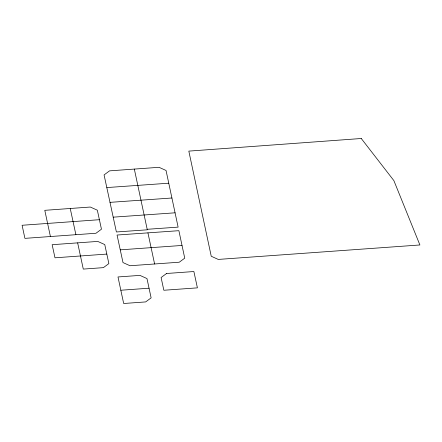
<?xml version="1.0" encoding="UTF-8"?>
<svg xmlns="http://www.w3.org/2000/svg" width="442" height="442" viewBox="0 0 442 442"><rect width="100%" height="100%" fill="white"/><g stroke="black" fill="none" stroke-linecap="round" stroke-linejoin="round"><path stroke-width="0.66" d="M99.406 219.702L22.1 225.271L24.907 238.36L95.98 233.254L101.456 229.205L97.339 210.193L90.312 207.038L44.786 210.326L50.416 236.531M120.252 249.852L182.021 245.448L184.739 258.156L179.264 262.216L130.025 265.741L122.998 262.576L117.053 235.039L178.888 230.685L182.021 245.448M106.82 254.078L54.985 257.808L52.15 244.702L97.754 241.415L104.765 244.575L108.87 263.592L103.395 267.642L83.289 269.09L77.648 242.862M120.821 290.234L123.677 303.499L145.65 301.919L151.125 297.875L146.971 278.554L139.932 275.388L117.997 276.957L120.821 290.234L149.048 288.212M168.761 183.203L166.043 170.468L159.032 167.308L109.539 170.861L104.074 174.922L106.809 187.574L168.761 183.203L178.12 227.122L147.186 229.299M171.91 198.005L110.003 202.359L106.809 187.574M175.071 212.812L113.191 217.166M70.234 208.486L75.897 234.696M110.003 202.359L116.39 231.978L147.297 229.807L134.329 169.082M147.937 232.868L154.601 263.985M166.573 273.488L161.098 277.532L163.838 290.256L197.408 287.858L193.883 271.532L166.573 273.488M361.263 138.501L188.822 151.114L211.243 256.255L218.254 259.421L419.9 244.967L393.866 180.596L361.263 138.501"/></g></svg>
